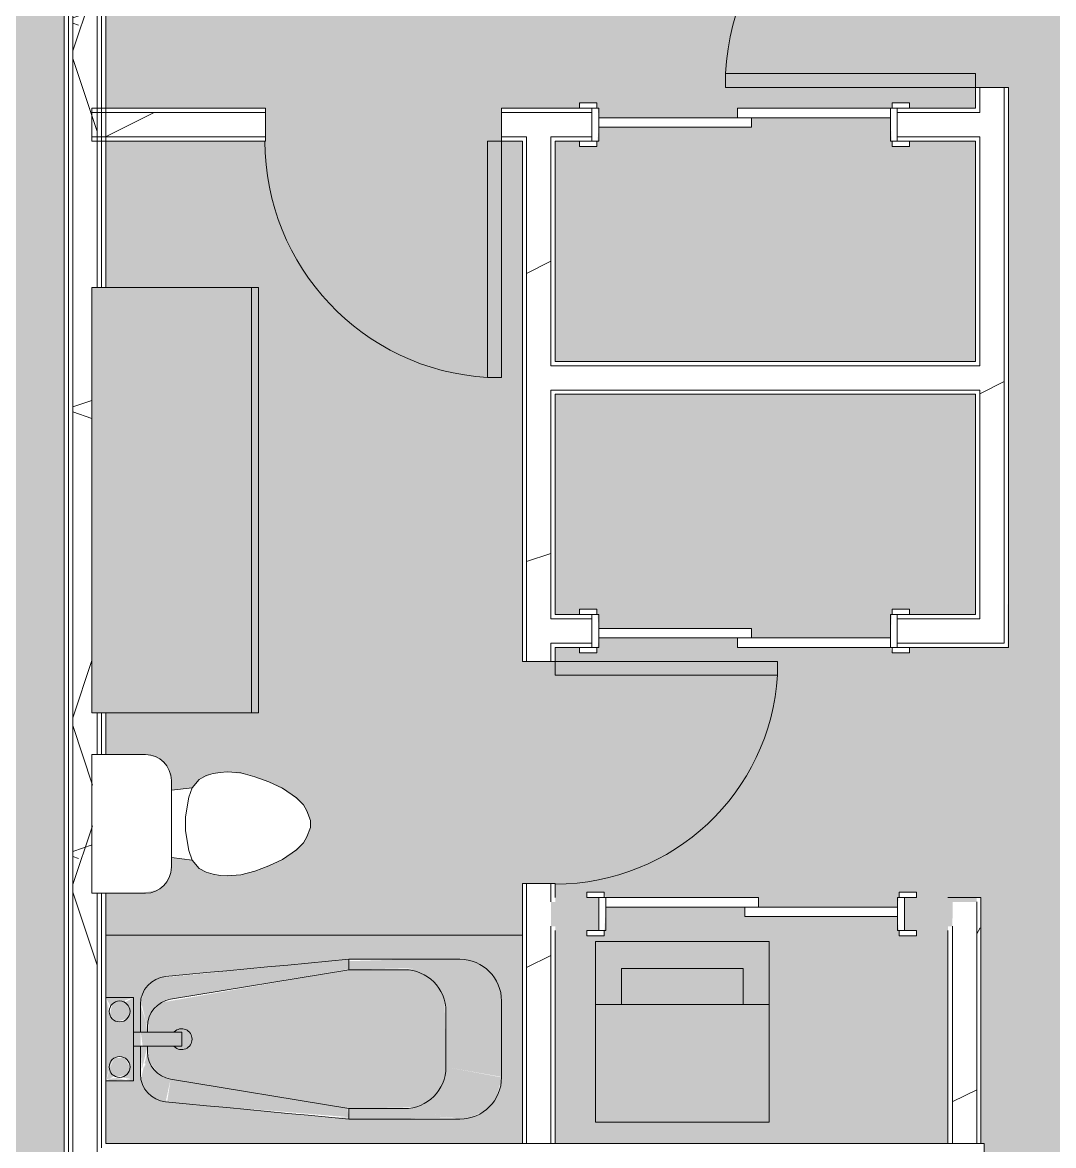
# Model space of a CAD drawing. Header units: inches. Extents: x -9418 to 110693, y 8585 to 209374.
# Drawn here: x -3223.2 to -3074.7, y 10514.5 to 10676.2 of the extents above; entities that cross this region are included whole.
import ezdxf

# ---------------------------------------------------------------- set-up
doc = ezdxf.new("R2010")
doc.units = ezdxf.units.IN
doc.header["$MEASUREMENT"] = 0
for name, color, linetype, lineweight in [('0-1', 7, 'Continuous', 5), ('0-3', 7, 'Continuous', 9), ('A-AREA-PATT-2', 254, 'Continuous', 9), ('A-AREA-PATT-3', 41, 'Continuous', 9), ('A-DOOR-1', 7, 'Continuous', 9), ('A-DOOR-FRAM-1', 7, 'Continuous', 9), ('A-WALL', 113, 'Continuous', 9), ('A-WALL-2', 10, 'Continuous', 15), ('A-WALL-3', 7, 'Continuous', 9), ('A-WALL-PATT-1', 7, 'Continuous', 9), ('A-WALL-PATT-2', 8, 'Continuous', 9), ('A-WALL-PATT-3', 111, 'Continuous', 9), ('I-WALL-1', 2, 'Continuous', 15), ('P-SANR-FIXT-1', 7, 'Continuous', 9), ('P-SANR-FIXT-2', 8, 'Continuous', 9), ('P-SANR-FIXT-3', 9, 'Continuous', 9), ('Q-CASE-1', 9, 'Continuous', 9), ('Q-CASE-2', 10, 'Continuous', 15), ('Q-CASE-3', 7, 'Continuous', 9)]:
    doc.layers.add(name, color=color, linetype=linetype, lineweight=lineweight)
pattern_1 = [(216.87, (39.984, 99.96), (299.879643, 199.920536), [49.98, -449.82]), (206.565, (99.96, 69.97), (-99.95948, -99.9602), [111.759, -111.759]), (198.435, (99.96, 19.992), (-199.92005, -99.96009), [63.22, -252.881])]
pattern_2 = [(0, (0, 0), (192, 48), [7.92, -136.08, 7.92, -136.08, -768]), (0, (0, 0), (192, 48), [-288, 7.92, -280.08, 7.92, -136.08, -336]), (0, (0, 0), (192, 48), [-720, 7.92, -88.08, 7.92, -232.08]), (120, (72, 24), (-137.56922, 142.27688), [7.92, -136.08, 7.92, -136.08, -768]), (120, (72, 24), (-137.56922, 142.27688), [-288, 7.92, -280.08, 7.92, -136.08, -336]), (120, (72, 24), (-137.56922, 142.27688), [-720, 7.92, -88.08, 7.92, -232.08]), (240, (96, 120), (-54.43078, -190.27688), [7.92, -136.08, 7.92, -136.08, -768]), (240, (96, 120), (-54.43078, -190.27688), [-288, 7.92, -280.08, 7.92, -136.08, -336]), (240, (96, 120), (-54.43078, -190.27688), [-720, 7.92, -88.08, 7.92, -232.08])]

# ---------------------------------------------------------------- blocks, each defined once
blk = doc.blocks.new('Single-Flush - 32_ x 84_-1372863-SITE PLAN - TOPO WITH IMAGERY')
at = {"layer": 'A-DOOR-1'}
for p, q in [((14, -2.38), (14, -34.38)), ((16, -2.38), (14, -2.38)), ((16, -2.38), (16, -34.38)), ((16, -34.38), (14, -34.38))]:
    blk.add_line(p, q, dxfattribs=at)
blk.add_arc((16, -2.38), 32.07, 180, 266.4241, dxfattribs=at)
blk = doc.blocks.new('Stacked Washer and Dryer - 26_x25_ - Private-1352637-SITE PLAN - TOPO WITH IMAGERY')
at = {"layer": 'P-SANR-FIXT-3'}
blk.add_hatch(color=256, dxfattribs=at).paths.add_polyline_path([(26, -12.5), (26, 12.5), (0, 12.5), (0, -12.5)], flags=0)
at = {"layer": 'P-SANR-FIXT-1'}
for p, q in [((0, 12.5), (26, 12.5)), ((0, 12.5), (0, -12.5)), ((16.90625, 12.5), (16.90625, -12.5)), ((26, 12.5), (26, -12.5)), ((16.90625, 8.75), (22.09375, 8.75)), ((22.09375, 8.75), (22.09375, -8.75)), ((22.09375, -8.75), (16.90625, -8.75)), ((26, -12.5), (0, -12.5))]:
    blk.add_line(p, q, dxfattribs=at)
blk = doc.blocks.new('Single-Flush - 36_ x 84_-1372824-SITE PLAN - TOPO WITH IMAGERY')
at = {"layer": 'A-DOOR-1'}
for p, q in [((16, -2.38), (16, -38.39)), ((18, -2.38), (16, -2.38)), ((18, -2.38), (18, -38.39)), ((18, -38.39), (16, -38.39))]:
    blk.add_line(p, q, dxfattribs=at)
blk.add_arc((18, -2.38), 36.07, 180, 266.8211, dxfattribs=at)
blk = doc.blocks.new('Single-Flush - 34_ x 84_-1372834-SITE PLAN - TOPO WITH IMAGERY')
at = {"layer": 'A-DOOR-1'}
for p, q in [((15, -2.38), (15, -36.38)), ((17, -2.38), (15, -2.38)), ((17, -2.38), (17, -36.38)), ((17, -36.38), (15, -36.38))]:
    blk.add_line(p, q, dxfattribs=at)
blk.add_arc((17, -2.38), 34.07, 180, 266.6343, dxfattribs=at)
blk = doc.blocks.new('FOLDING_SLIDING CLOSET - 42_ x 80_-1372875-SITE PLAN - TOPO WITH IMAGERY')
at = {"layer": 'A-DOOR-1'}
for p, q in [((-23.75, 3.25), (-21.25, 3.25)), ((-23.75, 2.5), (-23.75, 3.25)), ((-21.25, 3.25), (-21.25, 2.5)), ((21.25, 3.25), (23.75, 3.25)), ((21.25, 2.5), (21.25, 3.25)), ((23.75, 3.25), (23.75, 2.5)), ((-21.25, 2.5), (-23.75, 2.5)), ((23.75, 2.5), (21.25, 2.5)), ((-1, 0.5), (21, 0.5)), ((-1, -0.88), (-1, 0.5)), ((21, 0.5), (21, -0.88)), ((-21, -0.88), (1, -0.88)), ((-21, -2.25), (-21, -0.88)), ((21, -0.88), (-1, -0.88)), ((1, -0.88), (1, -2.25)), ((-23.75, -2.25), (-21.25, -2.25)), ((-23.75, -3), (-23.75, -2.25)), ((-21.25, -3), (-23.75, -3)), ((-21.25, -2.25), (-21.25, -3)), ((1, -2.25), (-21, -2.25)), ((21.25, -2.25), (23.75, -2.25)), ((21.25, -3), (21.25, -2.25)), ((23.75, -3), (21.25, -3)), ((23.75, -2.25), (23.75, -3))]:
    blk.add_line(p, q, dxfattribs=at)
at = {"layer": 'A-DOOR-FRAM-1'}
for p, q in [((-22, 2.5), (-21, 2.5)), ((-22, -2.25), (-22, 2.5)), ((-21, 2.5), (-21, -2.25)), ((21, 2.5), (22, 2.5)), ((21, -2.25), (21, 2.5)), ((22, 2.5), (22, -2.25)), ((-21, -2.25), (-22, -2.25)), ((22, -2.25), (21, -2.25))]:
    blk.add_line(p, q, dxfattribs=at)
blk = doc.blocks.new('Toilet-Domestic-3D - Toilet-Domestic-3D-1372870-SITE PLAN - TOPO WITH IMAGERY')
at = {"layer": 'P-SANR-FIXT-1'}
for p, q in [((-2.74, 11), (-1.87, 11.5)), ((-1.87, 11.5), (-0.5, 12)), ((-0.5, 12), (0.5, 12)), ((0.5, 12), (1.87, 11.5)), ((1.87, 11.5), (2.74, 11)), ((-5.13, 8), (-3.74, 10)), ((-3.74, 10), (-2.74, 11)), ((2.74, 11), (3.74, 10)), ((3.74, 10), (5.13, 8)), ((-6.06, 6), (-5.13, 8)), ((5.13, 8), (6.06, 6)), ((-6.79, 4), (-6.06, 6)), ((6.06, 6), (6.79, 4)), ((-7.33, 1.99), (-6.79, 4)), ((6.79, 4), (7.33, 1.99)), ((-7.5, 0), (-7.33, 1.99)), ((7.33, 1.99), (7.5, 0)), ((-7.41, -1), (-7.5, 0)), ((-7.24, -2), (-7.41, -1)), ((7.41, -1), (7.24, -2)), ((7.5, 0), (7.41, -1)), ((-6.97, -3), (-7.24, -2)), ((-6.4, -4), (-6.97, -3)), ((6.97, -3), (6.4, -4)), ((7.24, -2), (6.97, -3)), ((-5.21, -5), (-6.4, -4)), ((6.4, -4), (5.21, -5)), ((-3.84, -5.5), (-5.21, -5)), ((-4.86, -8.02), (-5.21, -5)), ((-1, -6), (-3.84, -5.5)), ((1, -6), (-1, -6)), ((3.84, -5.5), (1, -6)), ((5.21, -5), (3.84, -5.5)), ((4.86, -8.02), (5.21, -5)), ((6.25, -8.02), (-6.25, -8.02)), ((-9.98, -11.75), (-9.98, -19.48)), ((9.98, -19.48), (9.98, -11.75)), ((-9.98, -19.48), (9.98, -19.48))]:
    blk.add_line(p, q, dxfattribs=at)
for centre, start, end in [((-6.25, -11.75), 90, 180), ((6.25, -11.75), 0, 90)]:
    blk.add_arc(centre, 3.73, start, end, dxfattribs=at)
blk = doc.blocks.new('OD_CW_Base Cabinet - OD_CW_Base Cabinet-1372871-SITE PLAN - TOPO WITH IMAGERY')
at = {"layer": 'Q-CASE-1'}
for points in [[(0.74, 0), (0.74, -1), (61.99, -1), (61.99, 0), (12.01, 0)], [(0.74, -24), (61.99, -24), (61.99, -1), (0.74, -1), (0.74, -3.04)]]:
    blk.add_hatch(color=256, dxfattribs=at).paths.add_polyline_path(points, flags=0)
at = {"layer": 'Q-CASE-2'}
for p, q in [((0.74, -24), (0.74, 0)), ((0.74, 0), (61.99, 0)), ((61.99, 0), (61.99, -24)), ((61.99, -24), (0.74, -24))]:
    blk.add_line(p, q, dxfattribs=at)
at = {"layer": 'Q-CASE-3'}
for p, q in [((0.74, -1), (0.74, 0)), ((0.74, 0), (61.99, 0)), ((61.99, -1), (0.74, -1)), ((0.74, -24), (0.74, -1)), ((0.74, -1), (61.99, -1)), ((61.99, 0), (61.99, -1)), ((61.99, -1), (61.99, -24)), ((61.99, -24), (0.74, -24))]:
    blk.add_line(p, q, dxfattribs=at)
blk = doc.blocks.new('Bath Tub - Maestro - 60_x30_-V112-SITE PLAN - TOPO WITH IMAGERY')
at = {"layer": 'P-SANR-FIXT-2'}
h = blk.add_hatch(color=256, dxfattribs=at)
h.paths.add_polyline_path([(0.7, -11.75), (1.25, -12.3), (0.93, -11.93)], flags=0)
h.paths.add_polyline_path([(0, -9), (0.55, -10.88), (0.5, -10.46), (0.02, -9.05)], flags=0)
h.paths.add_polyline_path([(0, -9), (3.07, -10.25), (3.5, -11), (4, -9), (1.61, -9.4), (0.02, -9)], flags=0)
h.paths.add_polyline_path([(60, 0), (0, 0), (0.06, -9), (4, -9), (4, -14), (5, -14), (5.21, -8.67), (5.83, -7.51), (6.79, -6.62), (7.98, -6.09), (11.56, -5.7), (35, -3.5), (52.04, -3.59), (54, -4.3), (55.6, -5.64), (56.64, -7.45), (57, -9.5), (56.8, -22.05), (56.2, -23.5), (54.91, -25), (54, -25.7), (52.55, -26.3), (49, -26.5), (32.07, -26.23), (7.36, -23.69), (6.27, -22.97), (5.48, -21.94), (5.05, -20.7), (5, -17.5), (5, -16), (4, -16), (4, -21), (0, -21), (0.06, -30), (60, -30), (60, -0.93)], flags=0)
h.paths.add_polyline_path([(4, -9), (3.3, -10.25), (2.75, -9.7), (2.75, -9.43), (3.5, -9.17)], flags=0)
h.paths.add_polyline_path([(3.06, -20.06), (3.57, -19.75), (4, -21), (2.75, -20.3)], flags=0)
h.paths.add_polyline_path([(3.5, -19), (2.75, -20.14), (2, -20.5), (3.94, -20.74), (3.6, -19.39)], flags=0)
h.paths.add_polyline_path([(2, -17.5), (2.39, -17.7), (2.39, -17.55)], flags=0)
h.paths.add_polyline_path([(1.25, -17.7), (0.7, -18.25), (0.22, -20.06), (0.55, -19.39), (0.55, -18.91), (1.11, -17.94)], flags=0)
for points in [[(35, -3.5), (8.65, -6.09), (9.35, -9.26), (35, -4.91), (35, -3.77)], [(43.6, -3.5), (35, -3.77), (35, -5), (44.22, -4.77), (51, -3.5), (44.55, -3.5)], [(51, -3.5), (43, -5), (44.55, -5.2), (46.03, -5.83), (47.28, -6.81), (48.47, -8.66), (48.9, -10.25), (49, -11), (57, -9.5), (56.64, -7.45), (55.6, -5.64), (54, -4.3), (52.04, -3.59)], [(8.63, -5.97), (7.36, -6.31), (6.25, -7.06), (5.48, -8.06), (5.1, -9.61), (5.81, -12.58), (6, -13.2), (6.6, -11.22), (7.49, -10.17), (8.69, -9.49), (9.35, -9.26), (8.65, -6.09)], [(35, -5), (8.03, -9.72), (6.59, -11.22), (6.12, -12.51), (6.12, -14), (10.94, -14), (10.94, -16), (6, -16), (6.24, -18.17), (7.49, -19.83), (8.69, -20.51), (9.35, -20.74), (35, -25), (44.55, -24.8), (46, -24.2), (47.24, -23.24), (48.2, -22), (48.81, -20.43), (49, -19), (48.8, -9.45), (48.12, -7.9), (47.24, -6.76), (45.78, -5.71), (44.55, -5.2), (43, -5)], [(57, -9.5), (49, -11), (49, -19), (57, -20.43), (57, -10.25)], [(49, -19), (48.61, -21), (48.16, -22.05), (47.24, -23.24), (45.78, -24.29), (44.55, -24.8), (43, -25), (51, -26.5), (52.55, -26.3), (54.53, -25.29), (55.42, -24.51), (56.24, -23.4), (56.93, -21), (56.8, -20.46), (50.46, -19.27)], [(9.35, -20.74), (8.84, -24.05), (35, -26.23), (34.79, -24.97), (11.56, -21.11)], [(43, -25), (35, -25), (35, -26.5), (49.91, -26.3), (44.55, -25.29)]]:
    blk.add_hatch(color=256, dxfattribs=at).paths.add_polyline_path(points, flags=0)
h = blk.add_hatch(color=256, dxfattribs=at)
h.paths.add_polyline_path([(0, -9), (0.06, -21), (4, -20.74), (4, -9), (0.02, -9)], flags=0)
h.paths.add_polyline_path([(0, -9), (0.7, -10.25), (1.25, -9.7), (1.25, -9.43), (0.02, -9.01)], flags=0)
h.paths.add_polyline_path([(0, -9), (2, -9.5), (4, -9), (3.06, -12.06), (2.39, -12.45), (1.61, -12.45), (0.94, -12.06), (0.46, -11), (0.02, -9.07)], flags=0)
h.paths.add_polyline_path([(4, -9), (2.75, -9.7), (3.3, -10.25), (3.57, -10.25), (3.83, -9.5)], flags=0)
h.paths.add_polyline_path([(2, -17.5), (3.02, -17.91), (3.3, -18.25), (3.5, -19), (4, -21), (1.61, -20.6), (0.06, -20.74), (0.94, -17.94), (1.61, -17.55)], flags=0)
h.paths.add_polyline_path([(0.55, -19.39), (0.06, -20.98), (1.25, -20.3), (0.7, -19.75)], flags=0)
h.paths.add_polyline_path([(3.45, -19.39), (3.06, -20.06), (2.75, -20.57), (3.91, -20.74), (3.5, -19.54)], flags=0)
h = blk.add_hatch(color=256, dxfattribs=at)
h.paths.add_polyline_path([(1.61, -9.55), (0.94, -9.94), (0.6, -11.39), (0.94, -11.93), (1.61, -12.45), (3.06, -12.06), (3.5, -11), (2.75, -9.7), (2, -9.6)], flags=0)
h.paths.add_polyline_path([(2.75, -17.7), (1.25, -17.7), (0.55, -19.19), (0.7, -19.75), (1.61, -20.45), (3.06, -20.06), (3.5, -19), (2.97, -18.09)], flags=0)
h = blk.add_hatch(color=256, dxfattribs=at)
h.paths.add_polyline_path([(5, -9.96), (5.05, -14), (6, -14), (5.76, -12.43), (5.05, -10.13)], flags=0)
h.paths.add_polyline_path([(5.32, -16), (5, -16), (5.21, -19.35), (6, -16), (5.59, -16)], flags=0)
h = blk.add_hatch(color=256, dxfattribs=at)
h.paths.add_polyline_path([(5.05, -14), (4, -14), (4, -16), (5.05, -16)], flags=0)
h.paths.add_polyline_path([(9.35, -14), (5.05, -14), (5.32, -16), (10.94, -16), (10.94, -14)], flags=0)
h = blk.add_hatch(color=256, dxfattribs=at)
h.paths.add_polyline_path([(5.59, -18.12), (5.72, -18.67), (5.56, -19.08)], flags=0)
h.paths.add_polyline_path([(6, -16.8), (5.06, -20.74), (5.72, -22.32), (6.33, -23.02), (7.36, -23.69), (8.65, -23.91), (9.35, -20.74), (7.49, -19.83), (6.59, -18.77), (6.12, -17.49)], flags=0)
at = {"layer": 'P-SANR-FIXT-1'}
for p, q in [((60, 0), (0, 0)), ((0, 0), (0, -9)), ((60, -30), (60, 0)), ((35, -3.5), (51, -3.5)), ((35, -5), (35, -3.5)), ((35, -5), (9.35, -9.26)), ((43, -5), (35, -5)), ((4, -9), (0, -9)), ((0, -9), (0, -21)), ((4, -14), (4, -9)), ((57, -9.5), (57, -20.5)), ((5, -14), (5, -9.96)), ((49, -19), (49, -11)), ((4, -16), (4, -14)), ((4, -14), (10.94, -14)), ((6, -13.2), (6, -14)), ((10.94, -16), (10.94, -14)), ((4, -21), (4, -16)), ((10.94, -16), (4, -16)), ((5, -20.04), (5, -16)), ((6, -16), (6, -16.8)), ((0, -21), (0, -30)), ((0, -21), (4, -21)), ((9.35, -20.74), (35, -25)), ((35, -25), (35, -26.5)), ((35, -25), (43, -25)), ((51, -26.5), (35, -26.5)), ((0, -30), (60, -30))]:
    blk.add_line(p, q, dxfattribs=at)
at = {"layer": 'P-SANR-FIXT-1', "flags": 128}
for points in [[(8.63, -5.97), (11.56, -5.7), (14.49, -5.42), (17.42, -5.15), (20.35, -4.87), (23.28, -4.6), (26.21, -4.32), (29.14, -4.05), (32.07, -3.77), (35, -3.5)], [(35, -26.5), (32.07, -26.23), (29.14, -25.95), (26.21, -25.68), (23.28, -25.4), (20.35, -25.13), (17.42, -24.85), (14.49, -24.58), (11.56, -24.3), (8.63, -24.03)]]:
    blk.add_lwpolyline(points, dxfattribs=at)
at = {"layer": 'P-SANR-FIXT-1'}
for centre, radius, start, end in [((51, -9.5), 6, 0, 90), ((9, -9.96), 4, 95.3558, 180), ((43, -11), 6, 360, 90), ((2, -11), 1.5, 0, 180), ((2, -11), 1.5, 0, 180), ((10, -13.2), 4, 99.4223, 180), ((2, -11), 1.5, 180, 360), ((2, -11), 1.5, 180, 360), ((10.94, -15), 1.5, 0, 135), ((10.94, -15), 1.5, 225, 360), ((2, -19), 1.5, 0, 180), ((2, -19), 1.5, 0, 180), ((10, -16.8), 4, 180, 260.5777), ((2, -19), 1.5, 180, 360), ((2, -19), 1.5, 180, 360), ((43, -19), 6, 270, 0), ((9, -20.04), 4, 180, 264.6442), ((51, -20.5), 6, 270, 0)]:
    blk.add_arc(centre, radius, start, end, dxfattribs=at)
blk = doc.blocks.new('FOLDING_SLIDING CLOSET - 42_ x 80_-1372874-SITE PLAN - TOPO WITH IMAGERY')
at = {"layer": 'A-DOOR-1'}
for p, q in [((-21.25, 3), (-23.75, 3)), ((-23.75, 3), (-23.75, 2.25)), ((-23.75, 2.25), (-21.25, 2.25)), ((-21.25, 2.25), (-21.25, 3)), ((1, 2.25), (-21, 2.25)), ((-21, 2.25), (-21, 0.87)), ((1, 0.87), (1, 2.25)), ((23.75, 3), (21.25, 3)), ((21.25, 3), (21.25, 2.25)), ((21.25, 2.25), (23.75, 2.25)), ((23.75, 2.25), (23.75, 3)), ((-21, 0.87), (1, 0.87)), ((21, 0.87), (-1, 0.87)), ((-1, 0.87), (-1, -0.5)), ((21, -0.5), (21, 0.87)), ((-1, -0.5), (21, -0.5)), ((-21.25, -2.5), (-23.75, -2.5)), ((-23.75, -2.5), (-23.75, -3.25)), ((-21.25, -3.25), (-21.25, -2.5)), ((23.75, -2.5), (21.25, -2.5)), ((21.25, -2.5), (21.25, -3.25)), ((23.75, -3.25), (23.75, -2.5)), ((-23.75, -3.25), (-21.25, -3.25)), ((21.25, -3.25), (23.75, -3.25))]:
    blk.add_line(p, q, dxfattribs=at)
at = {"layer": 'A-DOOR-FRAM-1'}
for p, q in [((-21, 2.25), (-22, 2.25)), ((-22, 2.25), (-22, -2.5)), ((-21, -2.5), (-21, 2.25)), ((21, 2.25), (21, -2.5)), ((22, 2.25), (21, 2.25)), ((22, -2.5), (22, 2.25)), ((-22, -2.5), (-21, -2.5)), ((21, -2.5), (22, -2.5))]:
    blk.add_line(p, q, dxfattribs=at)
blk = doc.blocks.new('1750 Ox - Unit Layouts_rvt-1-SITE PLAN - TOPO WITH IMAGERY')
at = {"layer": 'A-WALL-PATT-1'}
h = blk.add_hatch(dxfattribs=at)
h.set_pattern_fill('FP_1', color=256, style=0, pattern_type=2)
h.set_pattern_definition(pattern_2)
h.paths.add_polyline_path([(-3085.3, 10514.79), (-3085.12, 10514.79), (-3085.27, 10550.19), (-3085.74, 10550.19), (-3085.74, 10514.79)], flags=0)
at = {"layer": 'A-WALL-PATT-2'}
h = blk.add_hatch(dxfattribs=at)
h.set_pattern_fill('FP_2', color=256, style=0, pattern_type=2)
h.set_pattern_definition(pattern_1)
h.paths.add_polyline_path([(-3085.27, 10590.31), (-3081.77, 10590.31), (-3081.77, 10666.84), (-3085.27, 10666.84), (-3085.27, 10590.94)], flags=0)
h.paths.add_polyline_path([(-3085.27, 10702.84), (-3081.77, 10702.84), (-3081.77, 10849.33), (-3085.27, 10849.33), (-3085.27, 10771.46)], flags=0)
h = blk.add_hatch(dxfattribs=at)
h.set_pattern_fill('FP_2', color=256, style=0, pattern_type=2)
h.set_pattern_definition(pattern_1)
h.paths.add_polyline_path([(-3089.18, 10659.71), (-3085.27, 10659.75), (-3085.27, 10663.21), (-3097.17, 10663.21), (-3097.17, 10659.71)], flags=0)
h.paths.add_polyline_path([(-3150.55, 10659.71), (-3141.17, 10659.71), (-3141.17, 10663.21), (-3154.17, 10663.21), (-3154.17, 10659.71), (-3150.62, 10659.71)], flags=0)
h.paths.add_polyline_path([(-3188.17, 10659.71), (-3188.17, 10663.21), (-3211.17, 10663.21), (-3211.13, 10659.71), (-3193.13, 10659.71)], flags=0)
h = blk.add_hatch(dxfattribs=at)
h.set_pattern_fill('FP_2', color=256, style=0, pattern_type=2)
h.set_pattern_definition(pattern_1)
h.paths.add_polyline_path([(-3150.55, 10514.79), (-3147.05, 10514.79), (-3147.05, 10552.19), (-3150.55, 10552.19), (-3150.55, 10524.05)], flags=0)
h.paths.add_polyline_path([(-3150.55, 10584.19), (-3147.05, 10584.19), (-3147.05, 10659.71), (-3150.55, 10659.71), (-3150.55, 10609.49)], flags=0)
h = blk.add_hatch(dxfattribs=at)
h.set_pattern_fill('FP_2', color=256, style=0, pattern_type=2)
h.set_pattern_definition(pattern_1)
h.paths.add_polyline_path([(-3085.74, 10514.79), (-3085.74, 10549.56), (-3089.24, 10549.56), (-3089.18, 10514.79), (-3085.92, 10514.79)], flags=0)
at = {"layer": 'A-WALL-2'}
for p, q in [((-3085.9, 10666.84), (-3085.9, 10663.84)), ((-3081.15, 10666.84), (-3085.9, 10666.84)), ((-3081.15, 10590.94), (-3081.15, 10666.84)), ((-3188.17, 10663.84), (-3213.17, 10663.84)), ((-3213.17, 10663.84), (-3213.17, 10659.09)), ((-3188.17, 10659.09), (-3188.17, 10663.84)), ((-3142.92, 10663.84), (-3154.17, 10663.84)), ((-3154.17, 10663.84), (-3154.17, 10659.09)), ((-3085.9, 10663.84), (-3095.42, 10663.84)), ((-3213.17, 10659.09), (-3188.17, 10659.09)), ((-3154.17, 10659.09), (-3151.17, 10659.09)), ((-3151.17, 10659.09), (-3151.17, 10584.19)), ((-3146.42, 10627.39), (-3146.42, 10659.09)), ((-3146.42, 10659.09), (-3142.92, 10659.09)), ((-3095.42, 10659.09), (-3085.9, 10659.09)), ((-3085.9, 10659.09), (-3085.9, 10627.39)), ((-3085.9, 10627.39), (-3146.42, 10627.39)), ((-3146.42, 10590.94), (-3146.42, 10622.64)), ((-3146.42, 10622.64), (-3085.9, 10622.64)), ((-3085.9, 10622.64), (-3085.9, 10590.94)), ((-3142.92, 10590.94), (-3146.42, 10590.94)), ((-3085.9, 10590.94), (-3095.42, 10590.94)), ((-3081.15, 10586.81), (-3081.15, 10590.94)), ((-3146.42, 10586.19), (-3142.92, 10586.19)), ((-3146.42, 10584.19), (-3146.42, 10586.19)), ((-3095.42, 10586.19), (-3081.15, 10586.19)), ((-3081.15, 10586.19), (-3081.15, 10586.81)), ((-3151.17, 10584.19), (-3146.42, 10584.19)), ((-3146.42, 10552.19), (-3151.17, 10552.19)), ((-3151.17, 10552.19), (-3151.17, 10544.79)), ((-3146.42, 10550.19), (-3146.42, 10552.19)), ((-3085.74, 10550.19), (-3089.87, 10550.19)), ((-3085.12, 10550.19), (-3085.74, 10550.19)), ((-3085.12, 10514.79), (-3085.12, 10550.19)), ((-3146.42, 10514.79), (-3146.42, 10545.44)), ((-3089.87, 10545.44), (-3089.87, 10514.79)), ((-3151.17, 10514.79), (-3146.42, 10514.79)), ((-3089.87, 10514.79), (-3085.12, 10514.79))]:
    blk.add_line(p, q, dxfattribs=at)
at = {"layer": 'A-WALL-3'}
for p, q in [((-3085.27, 10663.21), (-3085.27, 10666.84)), ((-3081.77, 10590.94), (-3081.77, 10666.84)), ((-3213.17, 10663.21), (-3188.17, 10663.21)), ((-3154.17, 10663.21), (-3141.17, 10663.21)), ((-3097.17, 10663.21), (-3085.9, 10663.21)), ((-3085.27, 10663.21), (-3085.9, 10663.21)), ((-3213.17, 10659.71), (-3188.17, 10659.71)), ((-3154.17, 10659.71), (-3150.55, 10659.71)), ((-3150.55, 10659.09), (-3150.55, 10659.71)), ((-3147.05, 10659.09), (-3147.05, 10659.71)), ((-3147.05, 10659.71), (-3141.17, 10659.71)), ((-3097.17, 10659.71), (-3085.9, 10659.71)), ((-3085.27, 10659.71), (-3085.9, 10659.71)), ((-3085.27, 10626.76), (-3085.27, 10659.71)), ((-3150.55, 10659.09), (-3150.55, 10584.19)), ((-3147.05, 10659.09), (-3147.05, 10626.76)), ((-3147.05, 10626.76), (-3146.42, 10626.76)), ((-3146.42, 10626.76), (-3085.9, 10626.76)), ((-3085.27, 10626.76), (-3085.9, 10626.76)), ((-3147.05, 10623.26), (-3147.05, 10590.31)), ((-3147.05, 10623.26), (-3146.42, 10623.26)), ((-3146.42, 10623.26), (-3085.9, 10623.26)), ((-3085.27, 10623.26), (-3085.9, 10623.26)), ((-3085.27, 10590.94), (-3085.27, 10623.26)), ((-3147.05, 10590.31), (-3146.42, 10590.31)), ((-3141.17, 10590.31), (-3146.42, 10590.31)), ((-3085.27, 10590.31), (-3097.17, 10590.31)), ((-3085.27, 10590.94), (-3085.27, 10590.31)), ((-3081.77, 10590.94), (-3081.77, 10590.31)), ((-3081.77, 10590.31), (-3081.77, 10586.81)), ((-3147.05, 10586.81), (-3146.42, 10586.81)), ((-3147.05, 10586.81), (-3147.05, 10584.19)), ((-3141.17, 10586.81), (-3146.42, 10586.81)), ((-3081.77, 10586.81), (-3097.17, 10586.81)), ((-3150.55, 10552.19), (-3150.55, 10514.79)), ((-3147.05, 10552.19), (-3147.05, 10549.56)), ((-3085.74, 10549.56), (-3085.74, 10514.79)), ((-3147.05, 10546.06), (-3147.05, 10514.79)), ((-3089.24, 10546.06), (-3089.24, 10514.79))]:
    blk.add_line(p, q, dxfattribs=at)
at = {"layer": '0-3'}
for name, p, rotation in [('Single-Flush - 36_ x 84_-1372824-SITE PLAN - TOPO WITH IMAGERY', (-3083.52, 10684.84), 270.0000000000014), ('FOLDING_SLIDING CLOSET - 42_ x 80_-1372875-SITE PLAN - TOPO WITH IMAGERY', (-3119.17, 10661.59), 180), ('OD_CW_Base Cabinet - OD_CW_Base Cabinet-1372871-SITE PLAN - TOPO WITH IMAGERY', (-3189.17, 10638.78), 270.0000000000039), ('FOLDING_SLIDING CLOSET - 42_ x 80_-1372874-SITE PLAN - TOPO WITH IMAGERY', (-3119.17, 10588.44), 180), ('Single-Flush - 32_ x 84_-1372863-SITE PLAN - TOPO WITH IMAGERY', (-3148.8, 10568.19), 89.99999999999935), ('Toilet-Domestic-3D - Toilet-Domestic-3D-1372870-SITE PLAN - TOPO WITH IMAGERY', (-3193.7, 10560.79), 270.0000000000001), ('Stacked Washer and Dryer - 26_x25_ - Private-1352637-SITE PLAN - TOPO WITH IMAGERY', (-3128.13, 10517.86), 90.00000000000595)]:
    blk.add_blockref(name, p, dxfattribs=dict(at, rotation=rotation))
for name, p in [('Single-Flush - 34_ x 84_-1372834-SITE PLAN - TOPO WITH IMAGERY', (-3171.17, 10661.46)), ('FOLDING_SLIDING CLOSET - 42_ x 80_-1372874-SITE PLAN - TOPO WITH IMAGERY', (-3118.15, 10547.94)), ('Bath Tub - Maestro - 60_x30_-V112-SITE PLAN - TOPO WITH IMAGERY', (-3211.17, 10544.79))]:
    blk.add_blockref(name, p, dxfattribs=at)

msp = doc.modelspace()

# ---------------------------------------------------------------- hatches: boundary and pattern name
at = {"layer": 'A-AREA-PATT-2'}
h = msp.add_hatch(color=256, dxfattribs=at)
h.paths.add_polyline_path([(-3220.17, 10453.79), (-3221.92, 10453.79), (-3221.92, 10489.79), (-3220.17, 10489.79), (-3220.17, 10454.16)], flags=0)
h.paths.add_polyline_path([(-3220.8, 10451.79), (-3220.8, 10451.85), (-3220.17, 10451.85), (-3220.17, 10453.79), (-3218.17, 10453.79), (-3218.17, 10454.79), (-3217.17, 10454.79), (-3217.17, 10819.89), (-3220.06, 10819.89), (-3220.06, 10824.64), (-3217.17, 10824.64), (-3217.17, 10848.7), (-3221.05, 10848.7), (-3221.05, 10825.64), (-3249.05, 10825.64), (-3249.05, 10848.7), (-3378.92, 10848.7), (-3378.88, 10824.65), (-3377.3, 10824.46), (-3377.5, 10800.65), (-3378.92, 10800.65), (-3378.92, 10702.78), (-3370.92, 10702.78), (-3370.92, 10667.03), (-3253.87, 10667.03), (-3253.87, 10560.39), (-3258.62, 10560.39), (-3258.62, 10578.28), (-3287.37, 10578.28), (-3287.37, 10583.9), (-3288.12, 10583.9), (-3288.12, 10586.4), (-3286, 10586.65), (-3286, 10621.65), (-3287.37, 10621.65), (-3287.37, 10658.9), (-3288.12, 10658.9), (-3288.12, 10661.4), (-3287.37, 10661.4), (-3287.37, 10662.28), (-3402.92, 10662.28), (-3402.92, 10522.54), (-3258.62, 10522.54), (-3258.62, 10524.39), (-3253.87, 10524.39), (-3253.87, 10517.79), (-3275.67, 10517.79), (-3275.67, 10517.16), (-3280.42, 10517.16), (-3280.42, 10517.79), (-3402.92, 10517.79), (-3402.92, 10516.79), (-3372.92, 10516.79), (-3372.92, 10456.79), (-3402.92, 10456.79), (-3402.92, 10454.79), (-3366.9, 10454.79), (-3366.9, 10462.52), (-3366.4, 10464.38), (-3365.04, 10465.74), (-3363.17, 10466.24), (-3361.79, 10466.24), (-3362.13, 10469.27), (-3363.32, 10470.27), (-3364.16, 10472.27), (-3364.42, 10474.27), (-3364.25, 10476.26), (-3362.98, 10480.27), (-3361.79, 10482.65), (-3359.66, 10485.27), (-3357.42, 10486.27), (-3356.42, 10486.27), (-3354.18, 10485.27), (-3353.18, 10484.27), (-3351.71, 10482.09), (-3350.14, 10478.27), (-3349.6, 10476.26), (-3349.51, 10473.27), (-3350.14, 10470.95), (-3350.52, 10470.27), (-3351.71, 10469.27), (-3352.06, 10466.24), (-3349.71, 10466.11), (-3348.04, 10465.15), (-3347.45, 10464.38), (-3346.95, 10462.52), (-3346.95, 10454.79), (-3340.92, 10454.79), (-3340.92, 10478.79), (-3280.42, 10478.79), (-3280.42, 10481.16), (-3275.67, 10481.16), (-3275.67, 10455.79), (-3279.67, 10455.79), (-3279.67, 10454.79), (-3258.17, 10454.79), (-3258.17, 10453.79), (-3256.17, 10453.53), (-3256.17, 10451.85), (-3221.92, 10451.79)], flags=0)
h.paths.add_polyline_path([(-3382.88, 10461.79), (-3383.31, 10462.01), (-3383.05, 10461.84)], flags=0)
h.paths.add_polyline_path([(-3382.62, 10544.44), (-3400.62, 10544.44), (-3400.62, 10562.44), (-3382.62, 10562.44)], flags=0)
h.paths.add_polyline_path([(-3382.62, 10565.44), (-3400.62, 10565.44), (-3400.62, 10625.44), (-3321.62, 10625.44), (-3321.62, 10565.44), (-3327.03, 10565.44)], flags=0)
h.paths.add_polyline_path([(-3258.62, 10583.03), (-3258.62, 10662.28), (-3282.62, 10662.28), (-3282.62, 10661.4), (-3281.87, 10661.4), (-3281.87, 10658.9), (-3286, 10658.65), (-3286, 10623.65), (-3284.62, 10623.65), (-3284.62, 10586.65), (-3281.87, 10586.4), (-3281.97, 10583.9), (-3282.62, 10583.9), (-3282.62, 10583.03), (-3258.95, 10583.03)], flags=0)
h.paths.add_polyline_path([(-3400.62, 10628.37), (-3400.62, 10646.37), (-3382.62, 10646.37), (-3382.62, 10628.37)], flags=0)
h.paths.add_polyline_path([(-3402.92, 10667.03), (-3400.92, 10667.03), (-3400.92, 10702.78), (-3402.92, 10702.78), (-3402.92, 10690.48)], flags=0)
h.paths.add_polyline_path([(-3249.3, 10725.03), (-3279.3, 10725.03), (-3279.3, 10785.03), (-3249.3, 10785.03), (-3249.3, 10744.9)], flags=0)
h.paths.add_polyline_path([(-3250.1, 10819.89), (-3255.81, 10819.89), (-3255.81, 10848.51), (-3251.06, 10848.51), (-3251.06, 10824.64), (-3250.06, 10824.64), (-3250.06, 10819.89)], flags=0)
at = {"layer": 'A-AREA-PATT-3'}
h = msp.add_hatch(color=256, dxfattribs=at)
h.paths.add_polyline_path([(-3046.3, 10451.79), (-3046.3, 10451.85), (-3045.67, 10451.85), (-3045.67, 10453.79), (-3043.67, 10453.79), (-3043.67, 10454.79), (-2989.37, 10454.79), (-2989.37, 10456.79), (-3025.12, 10456.79), (-3025.12, 10486.79), (-2989.37, 10486.79), (-2989.37, 10478.79), (-2953.12, 10478.79), (-2953.12, 10493.32), (-2953.49, 10493.32), (-2953.49, 10517.32), (-2953.12, 10517.32), (-2953.12, 10548.41), (-3042.67, 10548.41), (-3042.67, 10584.41), (-3025.77, 10584.41), (-3025.77, 10595.32), (-3009.27, 10595.21), (-3009.27, 10584.41), (-3001.77, 10584.41), (-3001.77, 10595.32), (-2985.27, 10595.21), (-2985.27, 10584.41), (-2977.77, 10584.41), (-2977.77, 10595.32), (-2961.27, 10595.21), (-2961.27, 10584.41), (-2929.17, 10584.41), (-2929.3, 10726.03), (-2945.3, 10726.03), (-2945.3, 10744.03), (-2941.3, 10744.03), (-2941.3, 10780.03), (-2945.3, 10780.03), (-2945.3, 10798.03), (-2929.17, 10798.03), (-2929.17, 10848.7), (-3022.11, 10848.7), (-3022.11, 10852.08), (-3060.14, 10852.08), (-3060.14, 10848.7), (-3081.15, 10848.7), (-3081.15, 10702.84), (-3085.9, 10702.84), (-3085.9, 10820.04), (-3086.75, 10820.04), (-3086.75, 10819.29), (-3089.25, 10819.29), (-3089.5, 10821.41), (-3109.5, 10821.41), (-3109.5, 10820.04), (-3131.75, 10820.04), (-3131.75, 10819.29), (-3134.25, 10819.29), (-3134.25, 10820.04), (-3141.87, 10820.04), (-3141.87, 10848.51), (-3137.12, 10848.51), (-3137.12, 10824.79), (-3134.25, 10824.79), (-3134.25, 10825.54), (-3131.75, 10825.54), (-3131.5, 10821.41), (-3111.5, 10821.41), (-3111.43, 10822.79), (-3089.5, 10822.99), (-3089.25, 10825.54), (-3086.75, 10825.54), (-3086.75, 10824.79), (-3085.9, 10824.79), (-3085.9, 10848.7), (-3104.22, 10848.7), (-3104.22, 10825.88), (-3132.22, 10825.88), (-3132.22, 10848.7), (-3211.17, 10848.7), (-3211.13, 10784.04), (-3131.63, 10784.04), (-3131.63, 10706.04), (-3211.17, 10706.04), (-3211.13, 10663.84), (-3188.17, 10663.84), (-3188.17, 10659.09), (-3211.17, 10659.09), (-3211.17, 10638.04), (-3189.17, 10638.04), (-3189.17, 10576.79), (-3211.17, 10576.79), (-3211.17, 10570.77), (-3205.45, 10570.77), (-3203.58, 10570.27), (-3202.22, 10568.9), (-3201.72, 10567.04), (-3201.72, 10565.65), (-3198.7, 10566), (-3197.7, 10567.19), (-3195.7, 10568.03), (-3193.7, 10568.29), (-3190.83, 10567.88), (-3187.7, 10566.85), (-3184.96, 10565.41), (-3182.7, 10563.53), (-3181.7, 10561.29), (-3181.7, 10560.29), (-3182.7, 10558.05), (-3184.96, 10556.17), (-3185.7, 10555.66), (-3189.7, 10554), (-3191.71, 10553.46), (-3194.69, 10553.38), (-3196.7, 10553.82), (-3197.7, 10554.39), (-3198.7, 10555.58), (-3201.72, 10555.93), (-3201.85, 10553.57), (-3202.81, 10551.9), (-3203.58, 10551.31), (-3206.17, 10550.81), (-3211.17, 10550.81), (-3211.17, 10544.79), (-3151.17, 10544.79), (-3151.17, 10552.19), (-3146.42, 10552.19), (-3146.42, 10549.56), (-3147.05, 10549.56), (-3147.05, 10546.06), (-3146.42, 10546.06), (-3146.42, 10514.79), (-3089.87, 10514.79), (-3089.87, 10546.06), (-3089.24, 10546.06), (-3089.18, 10549.56), (-3085.74, 10549.56), (-3085.74, 10550.19), (-3085.12, 10550.19), (-3085.12, 10514.79), (-3084.67, 10514.79), (-3084.67, 10454.79), (-3083.67, 10454.79), (-3083.67, 10453.79), (-3081.67, 10453.54), (-3081.67, 10451.85), (-3079.8, 10451.79)], flags=0)
h.paths.add_polyline_path([(-3080.66, 10453.79), (-3081.67, 10453.79), (-3081.67, 10489.79), (-3079.92, 10489.79), (-3079.92, 10453.79)], flags=0)
h.paths.add_polyline_path([(-3140.63, 10517.86), (-3140.63, 10543.86), (-3115.63, 10543.86), (-3115.63, 10517.86)], flags=0)
h.paths.add_polyline_path([(-3205.58, 10532.91), (-3205.45, 10533.46), (-3205.58, 10533.05)], flags=0)
h.paths.add_polyline_path([(-3140.15, 10544.69), (-3141.9, 10544.69), (-3141.9, 10545.44), (-3140.15, 10545.44), (-3140.15, 10550.19), (-3141.9, 10550.19), (-3141.9, 10550.94), (-3139.4, 10550.94), (-3139.15, 10550.19), (-3117.15, 10550.19), (-3117.15, 10548.81), (-3097.15, 10548.81), (-3096.9, 10550.94), (-3094.4, 10550.94), (-3094.4, 10550.19), (-3096.15, 10550.19), (-3096.15, 10545.44), (-3094.4, 10545.44), (-3094.4, 10544.69), (-3096.9, 10544.69), (-3097.15, 10547.44), (-3119.15, 10547.44), (-3119.15, 10548.81), (-3139.15, 10548.81), (-3139.4, 10544.69)], flags=0)
h.paths.add_polyline_path([(-3147.05, 10584.19), (-3151.17, 10584.19), (-3151.17, 10659.09), (-3154.17, 10659.09), (-3154.17, 10663.84), (-3142.92, 10663.84), (-3142.82, 10664.59), (-3140.42, 10664.59), (-3140.17, 10662.46), (-3120.17, 10662.46), (-3120.17, 10663.84), (-3097.92, 10663.84), (-3097.92, 10664.59), (-3095.42, 10664.59), (-3095.42, 10663.84), (-3085.9, 10663.84), (-3085.9, 10666.84), (-3081.15, 10666.84), (-3081.26, 10586.19), (-3095.42, 10586.19), (-3095.42, 10585.44), (-3097.92, 10585.44), (-3098.17, 10586.19), (-3120.17, 10586.19), (-3120.17, 10587.56), (-3140.17, 10587.56), (-3140.42, 10585.44), (-3142.92, 10585.44), (-3142.92, 10586.19), (-3146.42, 10586.19), (-3146.42, 10584.19)], flags=0)
h.paths.add_polyline_path([(-3118.17, 10587.56), (-3098.17, 10587.56), (-3097.92, 10591.69), (-3095.42, 10591.69), (-3095.42, 10590.94), (-3085.9, 10590.94), (-3085.9, 10622.64), (-3146.42, 10622.64), (-3146.42, 10590.94), (-3142.92, 10590.94), (-3142.82, 10591.69), (-3140.42, 10591.69), (-3140.17, 10588.94), (-3118.17, 10588.94)], flags=0)
h.paths.add_polyline_path([(-3141.17, 10627.39), (-3085.9, 10627.39), (-3085.9, 10659.09), (-3095.42, 10659.09), (-3095.42, 10658.34), (-3097.92, 10658.34), (-3098.17, 10662.46), (-3118.17, 10662.46), (-3118.17, 10661.09), (-3140.17, 10661.09), (-3140.42, 10658.34), (-3142.92, 10658.34), (-3142.92, 10659.09), (-3146.42, 10659.09), (-3146.42, 10627.39), (-3142.82, 10627.39)], flags=0)
h.paths.add_polyline_path([(-3193.13, 10684.04), (-3211.13, 10684.04), (-3211.13, 10702.04), (-3193.13, 10702.04), (-3193.13, 10690.48)], flags=0)
h.paths.add_polyline_path([(-3034.8, 10723.54), (-3042.3, 10723.54), (-3042.3, 10807.54), (-3007.3, 10807.54), (-3007.3, 10801.54), (-3006.3, 10801.54), (-3006.3, 10729.54), (-3007.3, 10729.54), (-3007.3, 10723.54), (-3027.59, 10723.54)], flags=0)
h.paths.add_polyline_path([(-2991.3, 10732.54), (-2991.3, 10792.54), (-2961.3, 10792.54), (-2961.3, 10732.54), (-2983.23, 10732.54)], flags=0)
h.paths.add_polyline_path([(-3196.46, 10785.97), (-3211.13, 10785.97), (-3211.13, 10803.97), (-3193.13, 10803.97), (-3193.13, 10785.97)], flags=0)
at = {"layer": 'A-WALL-PATT-3'}
h = msp.add_hatch(dxfattribs=at)
h.set_pattern_fill('FP_1', color=256, style=0, pattern_type=2)
h.set_pattern_definition(pattern_2)
h.paths.add_polyline_path([(-3215.96, 10454.16), (-3215.92, 10454.16), (-3215.92, 10849.33), (-3216.55, 10849.3), (-3216.55, 10454.16)], flags=0)
h = msp.add_hatch(dxfattribs=at)
h.set_pattern_fill('FP_5', color=256, style=0, pattern_type=2)
h.set_pattern_definition([(161.57, (3, 3), (-24.0016874, -0.002073), [0, -170.76, 18.96, 0]), (18.43, (-3, 3), (-24.0016874, 0.002073), [0, -170.76, 18.96, 0]), (108.43, (3, 3), (11.995661, -60.005255), [56.91, -132.81]), (71.57, (-3, 3), (11.995661, 60.005255), [56.91, -132.81])])
h.paths.add_polyline_path([(-3212.42, 10453.54), (-3212.42, 10550.81), (-3213.17, 10550.81), (-3213.02, 10570.77), (-3212.42, 10570.77), (-3212.42, 10576.79), (-3213.17, 10576.79), (-3213.17, 10638.04), (-3212.42, 10638.04), (-3212.42, 10849.33), (-3215.92, 10849.18), (-3215.92, 10453.54)], flags=0)
h = msp.add_hatch(dxfattribs=at)
h.set_pattern_fill('FP_1', color=256, style=0, pattern_type=2)
h.set_pattern_definition(pattern_2)
h.paths.add_polyline_path([(-3211.8, 10454.16), (-3211.8, 10510.04), (-3212.42, 10510.04), (-3212.42, 10454.16)], flags=0)
h.paths.add_polyline_path([(-3211.8, 10513.54), (-3211.87, 10550.81), (-3212.42, 10550.81), (-3212.2, 10513.54)], flags=0)
h.paths.add_polyline_path([(-3211.9, 10570.77), (-3211.8, 10570.77), (-3211.92, 10576.79), (-3212.42, 10576.79), (-3212.42, 10570.77)], flags=0)
h.paths.add_polyline_path([(-3212.42, 10638.04), (-3211.8, 10638.04), (-3211.8, 10849.33), (-3212.42, 10849.3), (-3212.42, 10656.41)], flags=0)
h = msp.add_hatch(dxfattribs=at)
h.set_pattern_fill('FP_1', color=256, style=0, pattern_type=2)
h.set_pattern_definition(pattern_2)
h.paths.add_polyline_path([(-3216.55, 10454.79), (-3216.55, 10848.7), (-3217.17, 10848.7), (-3217.17, 10454.79)], flags=0)
h = msp.add_hatch(dxfattribs=at)
h.set_pattern_fill('FP_1', color=256, style=0, pattern_type=2)
h.set_pattern_definition(pattern_2)
h.paths.add_polyline_path([(-3211.8, 10454.79), (-3211.17, 10454.79), (-3211.17, 10509.41), (-3211.8, 10509.41), (-3211.8, 10454.79)], flags=0)
h.paths.add_polyline_path([(-3211.33, 10514.16), (-3211.17, 10514.16), (-3211.24, 10550.81), (-3211.8, 10550.81), (-3211.8, 10514.16)], flags=0)
h.paths.add_polyline_path([(-3211.28, 10570.77), (-3211.17, 10570.77), (-3211.29, 10576.79), (-3211.8, 10576.79), (-3211.8, 10570.77)], flags=0)
h.paths.add_polyline_path([(-3211.4, 10638.04), (-3211.17, 10638.04), (-3211.17, 10706.04), (-3211.63, 10706.04), (-3211.63, 10784.04), (-3211.17, 10784.04), (-3211.17, 10848.7), (-3211.8, 10848.7), (-3211.8, 10638.04)], flags=0)

# ---------------------------------------------------------------- linework, layer by layer
at = {"layer": 'A-WALL'}
for p, q in [((-3216.55, 10849.33), (-3216.55, 10454.16)), ((-3215.92, 10849.33), (-3215.92, 10453.54)), ((-3212.42, 10849.33), (-3212.42, 10638.04)), ((-3211.8, 10849.33), (-3211.8, 10638.04)), ((-3212.42, 10576.79), (-3212.42, 10570.77)), ((-3211.8, 10576.79), (-3211.8, 10570.77)), ((-3212.42, 10550.81), (-3212.42, 10513.54)), ((-3211.8, 10550.81), (-3211.8, 10514.16))]:
    msp.add_line(p, q, dxfattribs=at)
at = {"layer": 'I-WALL-1'}
for p, q in [((-3217.17, 10848.7), (-3217.17, 10454.79)), ((-3211.17, 10638.04), (-3211.17, 10706.04)), ((-3211.17, 10570.77), (-3211.17, 10576.79)), ((-3211.17, 10544.79), (-3211.17, 10550.81)), ((-3084.67, 10514.79), (-3151.17, 10514.79)), ((-3084.67, 10454.79), (-3084.67, 10514.79))]:
    msp.add_line(p, q, dxfattribs=at)

# ---------------------------------------------------------------- block references
at = {"layer": '0-1'}
msp.add_blockref('1750 Ox - Unit Layouts_rvt-1-SITE PLAN - TOPO WITH IMAGERY', (0, 0), dxfattribs=at)

doc.saveas('drawing.dxf')
